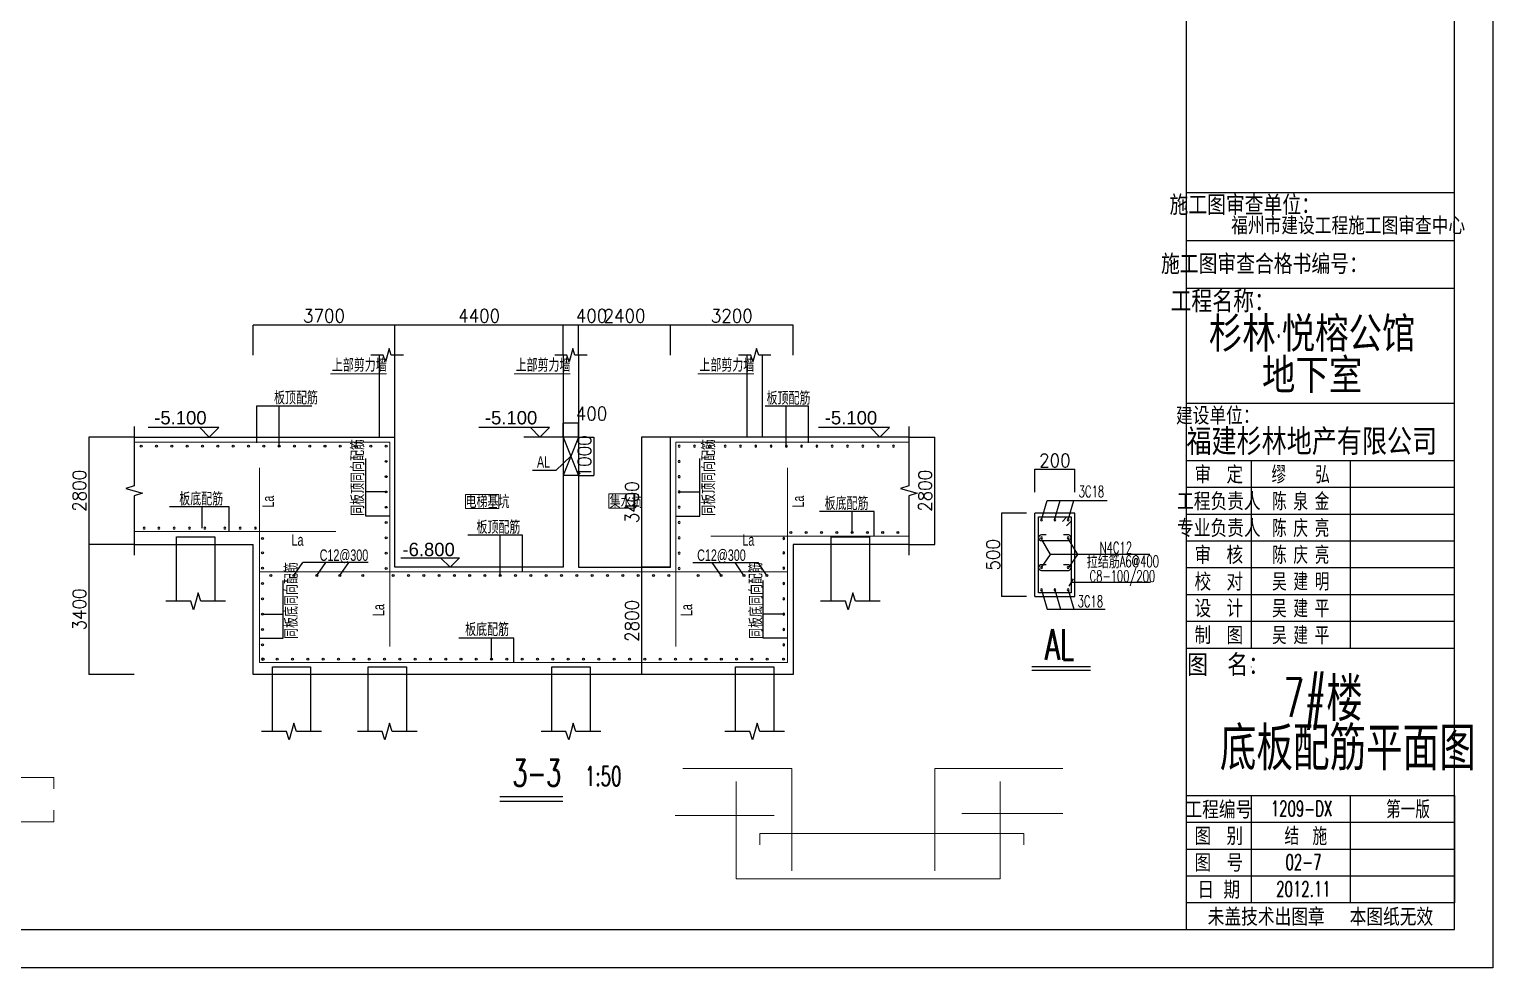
# Model space of a CAD drawing. Extents: x 628064 to 789462, y -248497 to 145317.
# Drawn here: x 703780 to 742006, y -248497 to -223976 of the extents above; entities that cross this region are included whole.
import ezdxf
from ezdxf.enums import TextEntityAlignment as Align

# ---------------------------------------------------------------- set-up
doc = ezdxf.new("R2010")
doc.units = 0
doc.header["$LTSCALE"] = 100
for name, color, linetype in [('1', 3, 'Continuous'), ('1508', 2, 'Continuous'), ('DIM', 3, 'Continuous'), ('HATCH', 254, 'Continuous'), ('PUB_TITLE', 4, 'Continuous'), ('TEXT', 2, 'Continuous'), ('THIN', 7, 'Continuous'), ('tk', 7, 'Continuous'), ('基础梁', 7, 'Continuous'), ('梁', 4, 'Continuous')]:
    doc.layers.add(name, color=color, linetype=linetype)
doc.layers.add('REIN', color=6, linetype='Continuous', lineweight=18)
doc.styles.add('hztxt2', font='hztxt2')
doc.styles.get("Standard").update_dxf_attribs({"font": 'standard'})
doc.styles.add('tssd_label', font='tssd_label')
doc.styles.add('tssd_rein', font='tssd_rein')
doc.dimstyles.get("Standard").update_dxf_attribs({"dimtxt": 351, "dimasz": 0.18, "dimexe": 0.18, "dimexo": 0.0625, "dimgap": 0.09, "dimtad": 0, "dimtoh": 1, "dimdec": 0, "dimzin": 0, "dimdsep": 46, "dimcen": 0.09, "dimadec": 0, "dimazin": 0, "dimtfac": 1, "dimtdec": 4, "dimtofl": 0, "dimtmove": 0, "dimatfit": 3, "dimfxl": 250, "dimtolj": 1, "dimtzin": 0, "dimarcsym": 0})

# ---------------------------------------------------------------- blocks, each defined once
blk = doc.blocks.new('2012122016320528')
at = {"layer": 'HATCH'}
h = blk.add_hatch(dxfattribs=at)
h.set_pattern_fill('ANSI31', color=256, scale=100, style=0)
h.set_pattern_definition([])
h.paths.add_polyline_path([(280.0000000001746, 1708.362348608207), (1279.999940642738, 1708.362348608207), (1279.999940642738, 1907.37915284797), (280.0000000001164, 1907.379152848087)], flags=0)
h = blk.add_hatch(dxfattribs=at)
h.set_pattern_fill('ANSI31', color=256, scale=100, style=0)
h.set_pattern_definition([])
h.paths.add_polyline_path([(280.0000000001164, 1708.362348608207), (280.0000000001164, 220), (649.9999703213688, 220), (719.9999703212524, 440.00000000008), (839.9999703213106, 2.91038e-11), (909.9999703213107, 220), (1279.999940642679, 220), (1279.999940642738, 1708.362348608207)], flags=0)
at = {"layer": '1508', "color": 7}
for p, q in [((280.0000000001164, 1907.379152848094), (280.0000000001164, 219.9999999999927)), ((1279.999940642738, 1907.379152847978), (280.0000000001164, 1907.379152848094)), ((1279.999940642679, 220), (1279.999940642738, 1907.379152847978))]:
    blk.add_line(p, q, dxfattribs=at)
blk.add_lwpolyline([(0, 220), (649.9999703213107, 220), (719.9999703213107, 440), (839.9999703213106, 0), (909.9999703213107, 220), (1559.999940642679, 220)], dxfattribs=at)
blk = doc.blocks.new('*D732')
at = {"layer": 'DIM', "color": 0, "linetype": 'ByBlock', "lineweight": -2}
for p, q in [((718129.3040958563, -234634.9016865774), (718530.3165119838, -234634.9016865774)), ((718530.1365119837, -234634.9016865774), (718530.1365119837, -235634.9016865774)), ((718129.3040958563, -235634.9016865774), (718530.3165119838, -235634.9016865774))]:
    blk.add_line(p, q, dxfattribs=at)
for points in [[(718530.1365119837, -234634.9016865774), (718530.1664844791, -234635.0816865774), (718530.1065394883, -234635.0816865774)], [(718530.1365119837, -235634.9016865774), (718530.1065394883, -235634.7216865774), (718530.1664844791, -235634.7216865774)]]:
    blk.add_solid(points, dxfattribs=at)
at = {"layer": 'DIM', "color": 0, "linetype": 'Continuous', "lineweight": -2, "insert": (718280.1365119837, -235134.9016865773), "char_height": 351, "width": 807.299999999999, "attachment_point": 5, "rotation": 90}
blk.add_mtext('1000', dxfattribs=at)
blk = doc.blocks.new('*D407')
at = {"layer": 'DIM', "color": 0, "linetype": 'ByBlock', "lineweight": -2}
for p, q in [((717729.2415958564, -234634.8391865774), (717729.2415958564, -234267.9731211609)), ((718129.2415958563, -234268.1531211609), (717729.2415958564, -234268.1531211609)), ((718129.2415958563, -234634.8391865774), (718129.2415958563, -234267.9731211609))]:
    blk.add_line(p, q, dxfattribs=at)
for points in [[(717729.2415958564, -234268.1531211609), (717729.4215958564, -234268.1231486655), (717729.4215958564, -234268.1830936563)], [(718129.2415958563, -234268.1531211609), (718129.0615958562, -234268.1830936563), (718129.0615958562, -234268.1231486655)]]:
    blk.add_solid(points, dxfattribs=at)
at = {"layer": 'DIM', "color": 0, "linetype": 'Continuous', "lineweight": -2, "insert": (718466.6815958562, -234018.1531211609), "char_height": 351, "width": 674.6999999999998, "attachment_point": 5}
blk.add_mtext('400', dxfattribs=at)
blk = doc.blocks.new('*D77')
at = {"layer": '梁', "color": 0, "linetype": 'ByBlock', "lineweight": -2}
for p, q in [((730043.2124131585, -236067.0612881795), (730043.2124131585, -235466.9437881795)), ((730043.2124131585, -235467.1237881795), (731093.21373995, -235467.1237881795)), ((731093.21373995, -236067.0639417701), (731093.21373995, -235466.9437881795))]:
    blk.add_line(p, q, dxfattribs=at)
for points in [[(730043.2124131585, -235467.1237881795), (730043.3924131586, -235467.0938156841), (730043.3924131586, -235467.1537606749)], [(731093.21373995, -235467.1237881795), (731093.0337399499, -235467.1537606749), (731093.0337399499, -235467.0938156841)]]:
    blk.add_solid(points, dxfattribs=at)
at = {"layer": '梁', "color": 0, "linetype": 'Continuous', "lineweight": -2, "insert": (730568.2130765544, -235242.1237881795), "char_height": 351, "width": 663.0000000000007, "attachment_point": 5}
blk.add_mtext('200', dxfattribs=at)
blk = doc.blocks.new('*D190')
at = {"layer": '梁', "color": 0, "linetype": 'ByBlock', "lineweight": -2}
for p, q in [((729830.7020317008, -236617.3812828071), (729178.9996086243, -236617.3812828071)), ((729179.1796086243, -238799.0227570149), (729179.1796086243, -236617.3812828071)), ((729830.6993781076, -238799.0227570149), (729178.9996086243, -238799.0227570149))]:
    blk.add_line(p, q, dxfattribs=at)
for points in [[(729179.1796086243, -236617.3812828071), (729179.2095811197, -236617.5612828071), (729179.1496361289, -236617.5612828071)], [(729179.1796086243, -238799.0227570149), (729179.1496361289, -238798.8427570149), (729179.2095811197, -238798.8427570149)]]:
    blk.add_solid(points, dxfattribs=at)
at = {"layer": '梁', "color": 0, "linetype": 'Continuous', "lineweight": -2, "insert": (728954.1796086242, -237708.2020199109), "char_height": 351, "width": 663.0000000000007, "attachment_point": 5, "rotation": 90}
blk.add_mtext('500', dxfattribs=at)
blk = doc.blocks.new('*D628')
at = {"layer": 'DIM', "color": 0, "linetype": 'ByBlock', "lineweight": -2}
for p, q in [((720529.2415958563, -232493.0791976053), (720529.2415958563, -231711.5239918288)), ((723729.2415958563, -231711.7039918288), (720529.2415958563, -231711.7039918288)), ((723729.2415958563, -232493.0791976053), (723729.2415958563, -231711.5239918288))]:
    blk.add_line(p, q, dxfattribs=at)
for points in [[(720529.2415958563, -231711.7039918288), (720529.4215958563, -231711.6740193334), (720529.4215958563, -231711.7339643242)], [(723729.2415958563, -231711.7039918288), (723729.0615958562, -231711.7339643242), (723729.0615958562, -231711.6740193334)]]:
    blk.add_solid(points, dxfattribs=at)
at = {"layer": 'DIM', "color": 0, "linetype": 'Continuous', "lineweight": -2, "insert": (722129.2415958561, -231461.7039918288), "char_height": 351, "width": 912.5999999999997, "attachment_point": 5}
blk.add_mtext('3200', dxfattribs=at)
blk = doc.blocks.new('*D301')
at = {"layer": 'DIM', "color": 0, "linetype": 'ByBlock', "lineweight": -2}
for p, q in [((718129.2415958563, -232493.0791976053), (718129.2415958563, -231711.5239918288)), ((720529.2415958563, -231711.7039918288), (718129.2415958563, -231711.7039918288)), ((720529.2415958563, -232493.0791976053), (720529.2415958563, -231711.5239918288))]:
    blk.add_line(p, q, dxfattribs=at)
for points in [[(718129.2415958563, -231711.7039918288), (718129.4215958563, -231711.6740193334), (718129.4215958563, -231711.7339643242)], [(720529.2415958563, -231711.7039918288), (720529.0615958562, -231711.7339643242), (720529.0615958562, -231711.6740193334)]]:
    blk.add_solid(points, dxfattribs=at)
at = {"layer": 'DIM', "color": 0, "linetype": 'Continuous', "lineweight": -2, "insert": (719329.2415958563, -231461.7039918288), "char_height": 351, "width": 918.4499999999996, "attachment_point": 5}
blk.add_mtext('2400', dxfattribs=at)
blk = doc.blocks.new('*D726')
at = {"layer": 'DIM', "color": 0, "linetype": 'ByBlock', "lineweight": -2}
for p, q in [((717729.2415958563, -232493.0791976053), (717729.2415958563, -231711.5239918288)), ((718129.2415958563, -231711.7039918288), (717729.2415958563, -231711.7039918288)), ((718129.2415958563, -232493.0791976053), (718129.2415958563, -231711.5239918288))]:
    blk.add_line(p, q, dxfattribs=at)
for points in [[(717729.2415958563, -231711.7039918288), (717729.4215958563, -231711.6740193334), (717729.4215958563, -231711.7339643242)], [(718129.2415958563, -231711.7039918288), (718129.0615958562, -231711.7339643242), (718129.0615958562, -231711.6740193334)]]:
    blk.add_solid(points, dxfattribs=at)
at = {"layer": 'DIM', "color": 0, "linetype": 'Continuous', "lineweight": -2, "insert": (718466.6815958561, -231461.7039918288), "char_height": 351, "width": 674.6999999999998, "attachment_point": 5}
blk.add_mtext('400', dxfattribs=at)
blk = doc.blocks.new('*D399')
at = {"layer": 'DIM', "color": 0, "linetype": 'ByBlock', "lineweight": -2}
for p, q in [((713329.2415958563, -232493.0791976053), (713329.2415958563, -231711.5239918288)), ((717729.2415958563, -231711.7039918288), (713329.2415958563, -231711.7039918288)), ((717729.2415958563, -232493.0791976053), (717729.2415958563, -231711.5239918288))]:
    blk.add_line(p, q, dxfattribs=at)
for points in [[(713329.2415958563, -231711.7039918288), (713329.4215958563, -231711.6740193334), (713329.4215958563, -231711.7339643242)], [(717729.2415958563, -231711.7039918288), (717729.0615958562, -231711.7339643242), (717729.0615958562, -231711.6740193334)]]:
    blk.add_solid(points, dxfattribs=at)
at = {"layer": 'DIM', "color": 0, "linetype": 'Continuous', "lineweight": -2, "insert": (715529.2415958561, -231461.7039918288), "char_height": 351, "width": 930.1499999999987, "attachment_point": 5}
blk.add_mtext('4400', dxfattribs=at)
blk = doc.blocks.new('*D46')
at = {"layer": 'DIM', "color": 0, "linetype": 'ByBlock', "lineweight": -2}
for p, q in [((709629.3561632755, -232493.0791976053), (709629.3561632755, -231711.5239918288)), ((713329.2415958563, -231711.7039918288), (709629.3561632755, -231711.7039918288)), ((713329.2415958563, -232493.0791976053), (713329.2415958563, -231711.5239918288))]:
    blk.add_line(p, q, dxfattribs=at)
for points in [[(709629.3561632755, -231711.7039918288), (709629.5361632756, -231711.6740193334), (709629.5361632756, -231711.7339643242)], [(713329.2415958563, -231711.7039918288), (713329.0615958562, -231711.7339643242), (713329.0615958562, -231711.6740193334)]]:
    blk.add_solid(points, dxfattribs=at)
at = {"layer": 'DIM', "color": 0, "linetype": 'Continuous', "lineweight": -2, "insert": (711479.298879566, -231461.7039918288), "char_height": 351, "width": 912.5999999999997, "attachment_point": 5}
blk.add_mtext('3700', dxfattribs=at)
blk = doc.blocks.new('*D478')
at = {"layer": 'DIM', "color": 0, "linetype": 'ByBlock', "lineweight": -2}
for p, q in [((726754.6232439749, -234634.9016865774), (727429.0906147885, -234634.9016865774)), ((727428.9106147884, -234634.9016865774), (727428.9106147884, -237434.9016865774)), ((726754.6232439749, -237434.9016865774), (727429.0906147885, -237434.9016865774))]:
    blk.add_line(p, q, dxfattribs=at)
for points in [[(727428.9106147884, -234634.9016865774), (727428.9405872838, -234635.0816865774), (727428.880642293, -234635.0816865774)], [(727428.9106147884, -237434.9016865774), (727428.880642293, -237434.7216865774), (727428.9405872838, -237434.7216865774)]]:
    blk.add_solid(points, dxfattribs=at)
at = {"layer": 'DIM', "color": 0, "linetype": 'Continuous', "lineweight": -2, "insert": (727178.9106147885, -236034.9016865773), "char_height": 351, "width": 912.5999999999997, "attachment_point": 5, "rotation": 90}
blk.add_mtext('2800', dxfattribs=at)
blk = doc.blocks.new('*D142')
at = {"layer": 'DIM', "color": 0, "linetype": 'ByBlock', "lineweight": -2}
for p, q in [((720529.1790958563, -234634.9016865774), (719773.5822254713, -234634.9016865774)), ((719773.7622254713, -234634.9016865774), (719773.7622254713, -238034.9016865774)), ((720529.1790958563, -238034.9016865774), (719773.5822254713, -238034.9016865774))]:
    blk.add_line(p, q, dxfattribs=at)
for points in [[(719773.7622254713, -234634.9016865774), (719773.7921979667, -234635.0816865774), (719773.7322529759, -234635.0816865774)], [(719773.7622254713, -238034.9016865774), (719773.7322529759, -238034.7216865774), (719773.7921979667, -238034.7216865774)]]:
    blk.add_solid(points, dxfattribs=at)
at = {"layer": 'DIM', "color": 0, "linetype": 'Continuous', "lineweight": -2, "insert": (719523.7622254713, -236334.9016865773), "char_height": 351, "width": 918.4499999999996, "attachment_point": 5, "rotation": 90}
blk.add_mtext('3400', dxfattribs=at)
blk = doc.blocks.new('*D569')
at = {"layer": 'DIM', "color": 0, "linetype": 'ByBlock', "lineweight": -2}
for p, q in [((720529.1790958563, -238034.9016865774), (719773.5822254713, -238034.9016865774)), ((719773.7622254713, -238034.9016865774), (719773.7622254713, -240834.9016865774)), ((720529.1790958563, -240834.9016865774), (719773.5822254713, -240834.9016865774))]:
    blk.add_line(p, q, dxfattribs=at)
for points in [[(719773.7622254713, -238034.9016865774), (719773.7921979667, -238035.0816865774), (719773.7322529759, -238035.0816865774)], [(719773.7622254713, -240834.9016865774), (719773.7322529759, -240834.7216865774), (719773.7921979667, -240834.7216865774)]]:
    blk.add_solid(points, dxfattribs=at)
at = {"layer": 'DIM', "color": 0, "linetype": 'Continuous', "lineweight": -2, "insert": (719523.7622254713, -239434.9016865773), "char_height": 351, "width": 912.5999999999997, "attachment_point": 5, "rotation": 90}
blk.add_mtext('2800', dxfattribs=at)
blk = doc.blocks.new('*D220')
at = {"layer": 'DIM', "color": 0, "linetype": 'ByBlock', "lineweight": -2}
for p, q in [((706520.150052592, -234634.9016865774), (705339.0202684249, -234634.9016865774)), ((705339.2002684249, -234634.9016865774), (705339.2002684249, -237434.9016865774)), ((706520.150052592, -237434.9016865774), (705339.0202684249, -237434.9016865774))]:
    blk.add_line(p, q, dxfattribs=at)
for points in [[(705339.2002684249, -234634.9016865774), (705339.2302409203, -234635.0816865774), (705339.1702959295, -234635.0816865774)], [(705339.2002684249, -237434.9016865774), (705339.1702959295, -237434.7216865774), (705339.2302409203, -237434.7216865774)]]:
    blk.add_solid(points, dxfattribs=at)
at = {"layer": 'DIM', "color": 0, "linetype": 'Continuous', "lineweight": -2, "insert": (705089.200268425, -236034.9016865773), "char_height": 351, "width": 912.5999999999997, "attachment_point": 5, "rotation": 90}
blk.add_mtext('2800', dxfattribs=at)
blk = doc.blocks.new('*D649')
at = {"layer": 'DIM', "color": 0, "linetype": 'ByBlock', "lineweight": -2}
for p, q in [((706520.150052592, -237434.9016865774), (705339.0202684249, -237434.9016865774)), ((705339.2002684249, -237434.9016865774), (705339.2002684249, -240834.9016865774)), ((706520.150052592, -240834.9016865774), (705339.0202684249, -240834.9016865774))]:
    blk.add_line(p, q, dxfattribs=at)
for points in [[(705339.2002684249, -237434.9016865774), (705339.2302409203, -237435.0816865774), (705339.1702959295, -237435.0816865774)], [(705339.2002684249, -240834.9016865774), (705339.1702959295, -240834.7216865774), (705339.2302409203, -240834.7216865774)]]:
    blk.add_solid(points, dxfattribs=at)
at = {"layer": 'DIM', "color": 0, "linetype": 'Continuous', "lineweight": -2, "insert": (705089.200268425, -239134.9016865773), "char_height": 351, "width": 918.4499999999996, "attachment_point": 5, "rotation": 90}
blk.add_mtext('3400', dxfattribs=at)

msp = doc.modelspace()

# ---------------------------------------------------------------- linework, layer by layer
msp.add_line((717720.7410444305, -244150.4309088906), (716070.864594174, -244150.430908891))
msp.add_lwpolyline([(717720.7410444305, -244030.4309088905), (716070.864594174, -244030.4309088905)])
at = {"layer": '1'}
for points in [[(706729.0567243493, -234866.4508613648, -0.9999999999999999), (706679.0567243493, -234866.4508613648, -0.9999999999999999)], [(707129.0567243495, -234866.4508613648, -0.9999999999999999), (707079.0567243495, -234866.4508613648, -0.9999999999999999)], [(707529.0567243495, -234866.4508613648, -0.9999999999999999), (707479.0567243495, -234866.4508613648, -0.9999999999999999)], [(707929.0567243494, -234866.4508613648, -0.9999999999999999), (707879.0567243494, -234866.4508613648, -0.9999999999999999)], [(708329.0567243494, -234866.4508613648, -0.9999999999999999), (708279.0567243494, -234866.4508613648, -0.9999999999999999)], [(708729.0567243494, -234866.4508613648, -0.9999999999999999), (708679.0567243494, -234866.4508613648, -0.9999999999999999)], [(709129.0567243494, -234866.4508613648, -0.9999999999999999), (709079.0567243494, -234866.4508613648, -0.9999999999999999)], [(709529.0567243494, -234866.4508613648, -0.9999999999999999), (709479.0567243494, -234866.4508613648, -0.9999999999999999)], [(709929.0567243494, -234866.4508613648, -0.9999999999999999), (709879.0567243494, -234866.4508613648, -0.9999999999999999)], [(710329.0567243494, -234866.4508613648, -0.9999999999999999), (710279.0567243494, -234866.4508613648, -0.9999999999999999)], [(710729.0567243495, -234866.4508613648, -0.9999999999999999), (710679.0567243495, -234866.4508613648, -0.9999999999999999)], [(711129.0567243495, -234866.4508613648, -0.9999999999999999), (711079.0567243495, -234866.4508613648, -0.9999999999999999)], [(711529.0567243495, -234866.4508613648, -0.9999999999999999), (711479.0567243495, -234866.4508613648, -0.9999999999999999)], [(711929.0567243495, -234866.4508613648, -0.9999999999999999), (711879.0567243493, -234866.4508613648, -0.9999999999999999)], [(712329.0567243493, -234866.4508613648, -0.9999999999999999), (712279.0567243495, -234866.4508613648, -0.9999999999999999)], [(712729.0567243495, -234866.4508613648, -0.9999999999999999), (712679.0567243493, -234866.4508613648, -0.9999999999999999)], [(713129.0567243493, -234866.4508613648, -0.9999999999999999), (713079.0567243493, -234866.4508613648, -0.9999999999999999)], [(720729.4264673633, -234866.4508613648, 0.9999999999999999), (720779.4264673633, -234866.4508613648, 0.9999999999999999)], [(721129.4264673633, -234866.4508613648, 0.9999999999999999), (721179.4264673633, -234866.4508613648, 0.9999999999999999)], [(721529.4264673633, -234866.4508613648, 0.9999999999999999), (721579.4264673633, -234866.4508613648, 0.9999999999999999)], [(721929.4264673633, -234866.4508613648, 0.9999999999999999), (721979.4264673633, -234866.4508613648, 0.9999999999999999)], [(722329.4264673633, -234866.4508613648, 0.9999999999999999), (722379.4264673633, -234866.4508613648, 0.9999999999999999)], [(722729.4264673633, -234866.4508613648, 0.9999999999999999), (722779.4264673633, -234866.4508613648, 0.9999999999999999)], [(723129.4264673633, -234866.4508613648, 0.9999999999999999), (723179.4264673633, -234866.4508613648, 0.9999999999999999)], [(723529.4264673633, -234866.4508613648, 0.9999999999999999), (723579.4264673633, -234866.4508613648, 0.9999999999999999)], [(723929.4264673633, -234866.4508613648, 0.9999999999999999), (723979.4264673633, -234866.4508613648, 0.9999999999999999)], [(724329.4264673633, -234866.4508613648, 0.9999999999999999), (724379.4264673633, -234866.4508613648, 0.9999999999999999)], [(724729.4264673633, -234866.4508613648, 0.9999999999999999), (724779.4264673633, -234866.4508613648, 0.9999999999999999)], [(725129.4264673633, -234866.4508613648, 0.9999999999999999), (725179.4264673633, -234866.4508613648, 0.9999999999999999)], [(725529.4264673633, -234866.4508613648, 0.9999999999999999), (725579.4264673633, -234866.4508613648, 0.9999999999999999)], [(725929.4264673633, -234866.4508613648, 0.9999999999999999), (725979.4264673633, -234866.4508613648, 0.9999999999999999)], [(726329.4264673633, -234866.4508613648, 0.9999999999999999), (726379.4264673633, -234866.4508613648, 0.9999999999999999)], [(713129.0567243493, -235266.4508613648, -0.9999999999999999), (713079.0567243493, -235266.4508613648, -0.9999999999999999)], [(720729.4264673633, -235266.4508613648, 0.9999999999999999), (720779.4264673633, -235266.4508613648, 0.9999999999999999)], [(713129.0567243493, -235666.4508613648, -0.9999999999999999), (713079.0567243493, -235666.4508613648, -0.9999999999999999)], [(720729.4264673633, -235666.4508613648, 0.9999999999999999), (720779.4264673633, -235666.4508613648, 0.9999999999999999)], [(713129.0567243493, -236066.4508613648, -0.9999999999999999), (713079.0567243493, -236066.4508613648, -0.9999999999999999)], [(720729.4264673633, -236066.4508613648, 0.9999999999999999), (720779.4264673633, -236066.4508613648, 0.9999999999999999)], [(713129.0567243493, -236466.4508613648, -0.9999999999999999), (713079.0567243493, -236466.4508613648, -0.9999999999999999)], [(720729.4264673633, -236466.4508613648, 0.9999999999999999), (720779.4264673633, -236466.4508613648, 0.9999999999999999)], [(706783.2904076475, -236983.0029608824, 0.9999999999999999), (706783.2904076475, -237033.0029608824, 0.9999999999999999)], [(707163.4658324114, -236983.0029608824, 0.9999999999999999), (707163.4658324114, -237033.0029608824, 0.9999999999999999)], [(707563.4658324114, -236983.0029608824, 0.9999999999999999), (707563.4658324114, -237033.0029608824, 0.9999999999999999)], [(707963.4658324114, -236983.0029608824, 0.9999999999999999), (707963.4658324114, -237033.0029608824, 0.9999999999999999)], [(708363.4658324115, -236983.0029608824, 0.9999999999999999), (708363.4658324115, -237033.0029608824, 0.9999999999999999)], [(708885.3326185322, -236983.0029608824, 0.9999999999999999), (708885.3326185322, -237033.0029608824, 0.9999999999999999)], [(709285.3326185324, -236983.0029608824, 0.9999999999999999), (709285.3326185324, -237033.0029608824, 0.9999999999999999)], [(709685.3326185322, -236983.0029608824, 0.9999999999999999), (709685.3326185322, -237033.0029608824, 0.9999999999999999)], [(713129.0567243493, -236866.4508613648, -0.9999999999999999), (713079.0567243493, -236866.4508613648, -0.9999999999999999)], [(720729.4264673633, -236866.4508613648, 0.9999999999999999), (720779.4264673633, -236866.4508613648, 0.9999999999999999)], [(709898.2312428448, -237284.0212111079, -0.9999999999999999), (709848.2312428448, -237284.0212111079, -0.9999999999999999)], [(713129.0567243493, -237266.4508613648, -0.9999999999999999), (713079.0567243493, -237266.4508613648, -0.9999999999999999)], [(720729.4264673633, -237266.4508613648, 0.9999999999999999), (720779.4264673633, -237266.4508613648, 0.9999999999999999)], [(723460.3665162869, -237284.0212111079, 0.9999999999999999), (723510.3665162871, -237284.0212111079, 0.9999999999999999)], [(723670.8216460987, -237102.1057631011, -0.9999999999999999), (723670.8216460987, -237152.1057631011, -0.9999999999999999)], [(724070.8216460987, -237102.1057631011, -0.9999999999999999), (724070.8216460987, -237152.1057631011, -0.9999999999999999)], [(724470.8216460987, -237102.1057631011, -0.9999999999999999), (724470.8216460987, -237152.1057631011, -0.9999999999999999)], [(724870.8216460987, -237102.1057631011, -0.9999999999999999), (724870.8216460987, -237152.1057631011, -0.9999999999999999)], [(725270.8216460987, -237102.1057631011, -0.9999999999999999), (725270.8216460987, -237152.1057631011, -0.9999999999999999)], [(725670.8216460987, -237102.1057631011, -0.9999999999999999), (725670.8216460987, -237152.1057631011, -0.9999999999999999)], [(726070.8216460987, -237102.1057631011, -0.9999999999999999), (726070.8216460987, -237152.1057631011, -0.9999999999999999)], [(726470.8216460987, -237102.1057631011, -0.9999999999999999), (726470.8216460987, -237152.1057631011, -0.9999999999999999)], [(709898.2312428448, -237659.5182473035, -0.9999999999999999), (709848.2312428448, -237659.5182473035, -0.9999999999999999)], [(713129.0567243493, -237666.4508613648, -0.9999999999999999), (713079.0567243493, -237666.4508613648, -0.9999999999999999)], [(720729.4264673633, -237666.4508613648, 0.9999999999999999), (720779.4264673633, -237666.4508613648, 0.9999999999999999)], [(723460.3665162869, -237659.5182473035, 0.9999999999999999), (723510.3665162871, -237659.5182473035, 0.9999999999999999)], [(709898.2312428448, -238059.5182473035, -0.9999999999999999), (709848.2312428448, -238059.5182473035, -0.9999999999999999)], [(713129.0567243493, -238066.4508613648, -0.9999999999999999), (713079.0567243493, -238066.4508613648, -0.9999999999999999)], [(720729.4264673633, -238066.4508613648, 0.9999999999999999), (720779.4264673633, -238066.4508613648, 0.9999999999999999)], [(723460.3665162869, -238059.5182473035, 0.9999999999999999), (723510.3665162871, -238059.5182473035, 0.9999999999999999)], [(709898.2312428448, -238459.5182473035, -0.9999999999999999), (709848.2312428448, -238459.5182473035, -0.9999999999999999)], [(710088.9544815224, -238221.2957155847, -0.9999999999999999), (710088.9544815224, -238271.2957155847, -0.9999999999999999)], [(710688.9544815224, -238221.2957155847, -0.9999999999999999), (710688.9544815224, -238271.2957155847, -0.9999999999999999)], [(711288.9544815224, -238221.2957155847, -0.9999999999999999), (711288.9544815224, -238271.2957155847, -0.9999999999999999)], [(711888.9544815226, -238221.2957155847, -0.9999999999999999), (711888.9544815226, -238271.2957155847, -0.9999999999999999)], [(712488.9544815226, -238221.2957155847, -0.9999999999999999), (712488.9544815226, -238271.2957155847, -0.9999999999999999)], [(713283.0098691158, -238221.2957155847, -0.9999999999999999), (713283.0098691158, -238271.2957155847, -0.9999999999999999)], [(713683.0098691158, -238221.2957155847, -0.9999999999999999), (713683.0098691158, -238271.2957155847, -0.9999999999999999)], [(714083.0098691158, -238221.2957155847, -0.9999999999999999), (714083.0098691158, -238271.2957155847, -0.9999999999999999)], [(714483.0098691158, -238221.2957155847, -0.9999999999999999), (714483.0098691158, -238271.2957155847, -0.9999999999999999)], [(714883.0098691158, -238221.2957155847, -0.9999999999999999), (714883.0098691158, -238271.2957155847, -0.9999999999999999)], [(715283.0098691158, -238221.2957155847, -0.9999999999999999), (715283.0098691158, -238271.2957155847, -0.9999999999999999)], [(715683.0098691158, -238221.2957155847, -0.9999999999999999), (715683.0098691158, -238271.2957155847, -0.9999999999999999)], [(716083.0098691159, -238221.2957155847, -0.9999999999999999), (716083.0098691159, -238271.2957155847, -0.9999999999999999)], [(716483.0098691158, -238221.2957155847, -0.9999999999999999), (716483.0098691158, -238271.2957155847, -0.9999999999999999)], [(716883.0098691159, -238221.2957155847, -0.9999999999999999), (716883.0098691159, -238271.2957155847, -0.9999999999999999)], [(717283.0098691157, -238221.2957155847, -0.9999999999999999), (717283.0098691157, -238271.2957155847, -0.9999999999999999)], [(717683.0098691159, -238221.2957155847, -0.9999999999999999), (717683.0098691159, -238271.2957155847, -0.9999999999999999)], [(718083.0098691157, -238221.2957155847, -0.9999999999999999), (718083.0098691157, -238271.2957155847, -0.9999999999999999)], [(718483.0098691158, -238221.2957155847, -0.9999999999999999), (718483.0098691158, -238271.2957155847, -0.9999999999999999)], [(718883.0098691159, -238221.2957155847, -0.9999999999999999), (718883.0098691159, -238271.2957155847, -0.9999999999999999)], [(719283.0098691158, -238221.2957155847, -0.9999999999999999), (719283.0098691158, -238271.2957155847, -0.9999999999999999)], [(719683.0098691158, -238221.2957155847, -0.9999999999999999), (719683.0098691158, -238271.2957155847, -0.9999999999999999)], [(720083.0098691158, -238221.2957155847, -0.9999999999999999), (720083.0098691158, -238271.2957155847, -0.9999999999999999)], [(720483.0098691158, -238221.2957155847, -0.9999999999999999), (720483.0098691158, -238271.2957155847, -0.9999999999999999)], [(721248.5493252533, -238221.2957155847, -0.9999999999999999), (721248.5493252533, -238271.2957155847, -0.9999999999999999)], [(721848.5493252533, -238221.2957155847, -0.9999999999999999), (721848.5493252533, -238271.2957155847, -0.9999999999999999)], [(722448.5493252533, -238221.2957155847, -0.9999999999999999), (722448.5493252533, -238271.2957155847, -0.9999999999999999)], [(723048.5493252533, -238221.2957155847, -0.9999999999999999), (723048.5493252533, -238271.2957155847, -0.9999999999999999)], [(723460.3665162869, -238459.5182473035, 0.9999999999999999), (723510.3665162871, -238459.5182473035, 0.9999999999999999)], [(709898.2312428448, -238859.5182473035, -0.9999999999999999), (709848.2312428448, -238859.5182473035, -0.9999999999999999)], [(723460.3665162869, -238859.5182473035, 0.9999999999999999), (723510.3665162871, -238859.5182473035, 0.9999999999999999)], [(709898.2312428448, -239259.5182473035, -0.9999999999999999), (709848.2312428448, -239259.5182473035, -0.9999999999999999)], [(723460.3665162869, -239259.5182473035, 0.9999999999999999), (723510.3665162871, -239259.5182473035, 0.9999999999999999)], [(709898.2312428448, -239659.5182473035, -0.9999999999999999), (709848.2312428448, -239659.5182473035, -0.9999999999999999)], [(723460.3665162869, -239659.5182473035, 0.9999999999999999), (723510.3665162871, -239659.5182473035, 0.9999999999999999)], [(709898.2312428448, -240059.5182473035, -0.9999999999999999), (709848.2312428448, -240059.5182473035, -0.9999999999999999)], [(723460.3665162869, -240059.5182473035, 0.9999999999999999), (723510.3665162871, -240059.5182473035, 0.9999999999999999)], [(709874.776500647, -240409.0869750516, 0.9999999999999999), (709874.776500647, -240459.0869750516, 0.9999999999999999)], [(709888.1597610199, -240409.0869750516, -0.9999999999999999), (709888.1597610199, -240459.0869750516, -0.9999999999999999)], [(710256.4011191365, -240409.0869750516, -0.9999999999999999), (710256.4011191365, -240459.0869750516, -0.9999999999999999)], [(710656.4011191365, -240409.0869750516, -0.9999999999999999), (710656.4011191365, -240459.0869750516, -0.9999999999999999)], [(711056.4011191366, -240409.0869750516, -0.9999999999999999), (711056.4011191366, -240459.0869750516, -0.9999999999999999)], [(711456.4011191365, -240409.0869750516, -0.9999999999999999), (711456.4011191365, -240459.0869750516, -0.9999999999999999)], [(711856.4011191366, -240409.0869750516, -0.9999999999999999), (711856.4011191366, -240459.0869750516, -0.9999999999999999)], [(712256.4011191364, -240409.0869750516, -0.9999999999999999), (712256.4011191364, -240459.0869750516, -0.9999999999999999)], [(712656.4011191366, -240409.0869750516, -0.9999999999999999), (712656.4011191366, -240459.0869750516, -0.9999999999999999)], [(713056.4011191364, -240409.0869750516, -0.9999999999999999), (713056.4011191364, -240459.0869750516, -0.9999999999999999)], [(713456.4011191365, -240409.0869750516, -0.9999999999999999), (713456.4011191365, -240459.0869750516, -0.9999999999999999)], [(713856.4011191364, -240409.0869750516, -0.9999999999999999), (713856.4011191364, -240459.0869750516, -0.9999999999999999)], [(714256.4011191365, -240409.0869750516, -0.9999999999999999), (714256.4011191365, -240459.0869750516, -0.9999999999999999)], [(714656.4011191365, -240409.0869750516, -0.9999999999999999), (714656.4011191365, -240459.0869750516, -0.9999999999999999)], [(715056.4011191365, -240409.0869750516, -0.9999999999999999), (715056.4011191365, -240459.0869750516, -0.9999999999999999)], [(715456.4011191365, -240409.0869750516, -0.9999999999999999), (715456.4011191365, -240459.0869750516, -0.9999999999999999)], [(715856.4011191365, -240409.0869750516, -0.9999999999999999), (715856.4011191365, -240459.0869750516, -0.9999999999999999)], [(716256.4011191365, -240409.0869750516, -0.9999999999999999), (716256.4011191365, -240459.0869750516, -0.9999999999999999)], [(716656.4011191365, -240409.0869750516, -0.9999999999999999), (716656.4011191365, -240459.0869750516, -0.9999999999999999)], [(717056.4011191365, -240409.0869750516, -0.9999999999999999), (717056.4011191365, -240459.0869750516, -0.9999999999999999)], [(717456.4011191366, -240409.0869750516, -0.9999999999999999), (717456.4011191366, -240459.0869750516, -0.9999999999999999)], [(717856.4011191365, -240409.0869750516, -0.9999999999999999), (717856.4011191365, -240459.0869750516, -0.9999999999999999)], [(718256.4011191366, -240409.0869750516, -0.9999999999999999), (718256.4011191366, -240459.0869750516, -0.9999999999999999)], [(718656.4011191364, -240409.0869750516, -0.9999999999999999), (718656.4011191364, -240459.0869750516, -0.9999999999999999)], [(719056.4011191366, -240409.0869750516, -0.9999999999999999), (719056.4011191366, -240459.0869750516, -0.9999999999999999)], [(719456.4011191364, -240409.0869750516, -0.9999999999999999), (719456.4011191364, -240459.0869750516, -0.9999999999999999)], [(719856.4011191365, -240409.0869750516, -0.9999999999999999), (719856.4011191365, -240459.0869750516, -0.9999999999999999)], [(720256.4011191364, -240409.0869750516, -0.9999999999999999), (720256.4011191364, -240459.0869750516, -0.9999999999999999)], [(720656.4011191365, -240409.0869750516, -0.9999999999999999), (720656.4011191365, -240459.0869750516, -0.9999999999999999)], [(721056.4011191365, -240409.0869750516, -0.9999999999999999), (721056.4011191365, -240459.0869750516, -0.9999999999999999)], [(721456.4011191365, -240409.0869750516, -0.9999999999999999), (721456.4011191365, -240459.0869750516, -0.9999999999999999)], [(721856.4011191365, -240409.0869750516, -0.9999999999999999), (721856.4011191365, -240459.0869750516, -0.9999999999999999)], [(722256.4011191365, -240409.0869750516, -0.9999999999999999), (722256.4011191365, -240459.0869750516, -0.9999999999999999)], [(722656.4011191365, -240409.0869750516, -0.9999999999999999), (722656.4011191365, -240459.0869750516, -0.9999999999999999)], [(723056.4011191365, -240409.0869750516, -0.9999999999999999), (723056.4011191365, -240459.0869750516, -0.9999999999999999)], [(723483.8212584849, -240409.0869750516, -0.9999999999999999), (723483.8212584849, -240459.0869750516, -0.9999999999999999)]]:
    msp.add_lwpolyline(points, format="xyb", close=True, dxfattribs=at)
at = {"layer": '1508', "color": 7}
for p, q in [((712929.2415958563, -234634.9016865774), (712929.2415958563, -232493.1416976053)), ((713329.2415958563, -235022.6724812644), (713329.2415958563, -232493.1416976053)), ((717729.2415958564, -232493.1416976053), (717729.2415958563, -238034.9016865774)), ((718129.2415958563, -232493.1416976053), (718129.2415958563, -238034.9016865774)), ((722529.2415958563, -234634.9016865774), (722529.2415958564, -232493.1416976052)), ((722929.2415958561, -234634.9016865774), (722929.2415958561, -232493.1416976053)), ((706520.212552592, -234634.9016865774), (713329.2415958563, -234634.9016865774)), ((713329.2415958563, -238034.9016865774), (713329.2415958563, -234634.9016865774)), ((718129.2415958563, -234634.9016865774), (717729.2415958563, -234634.9016865774)), ((718129.2415958563, -234634.9016865774), (717729.2415958563, -235634.9016865774)), ((717729.2415958564, -234634.9016865774), (718129.2415958563, -235634.9016865774)), ((720529.2415958563, -238034.9016865774), (720529.2415958563, -234634.9016865774)), ((726754.5607439749, -234634.9016865774), (720529.2415958563, -234634.9016865774)), ((718129.2415958563, -235634.9016865774), (717729.2415958563, -235634.9016865774)), ((706520.212552592, -237434.9016865774), (709629.3561632755, -237434.9016865774)), ((709629.3561632755, -240834.9016865774), (709629.3561632755, -237434.9016865774)), ((726754.5607439749, -237434.9016865774), (723729.2415958563, -237434.9016865774)), ((723729.2415958563, -237434.9016865774), (723729.2415958563, -240834.9016865774)), ((717729.2415958563, -238034.9016865774), (713329.2415958563, -238034.9016865774)), ((718129.2415958563, -238034.9016865774), (720529.2415958563, -238034.9016865774)), ((723729.2415958563, -240834.9016865774), (709629.3561632755, -240834.9016865774))]:
    msp.add_line(p, q, dxfattribs=at)
at = {"layer": 'PUB_TITLE'}
for p, q in [((734005.8456291881, -228243.518673415), (741005.8456291881, -228243.518673415)), ((734005.8456291882, -229493.518673415), (741005.8456291881, -229493.518673415)), ((734005.8456291881, -230743.5186734151), (741005.8456291881, -230743.5186734151)), ((734005.8456291881, -233743.5186734151), (741005.8456291881, -233743.5186734151)), ((734005.8456291881, -235243.5186734151), (741005.8456291881, -235243.5186734151)), ((735696.3807638435, -235243.5186734151), (735696.3807638435, -240143.3807955517)), ((738283.1151415709, -235243.5186734151), (738283.1151415709, -240143.3807955517)), ((734005.8456291881, -235943.5186734151), (741005.8456291881, -235943.5186734151)), ((734005.8456291881, -236643.5186734151), (741005.8456291881, -236643.5186734151)), ((734005.8456291881, -237343.5186734151), (741005.8456291881, -237343.5186734151)), ((734005.8456291881, -238043.3807955517), (741005.8456291881, -238043.3807955517)), ((734005.8456291881, -238743.3807955517), (741005.8456291881, -238743.3807955517)), ((734005.8456291881, -239443.3807955517), (741005.8456291881, -239443.3807955517)), ((734005.8456291881, -240143.3807955517), (741005.8456291881, -240143.3807955517)), ((735696.3807638435, -240638.4577927518), (735696.3807638435, -240643.3807955517)), ((734005.8456291882, -243997.3807955518), (741005.8456291882, -243997.3807955518)), ((735696.3807638435, -243997.3807955518), (735696.3807638435, -246797.3807955518)), ((738283.1151415709, -243997.3807955518), (738283.1151415709, -246797.3807955518)), ((741005.8456291882, -243997.3807955518), (741005.8456291881, -246797.3807955518)), ((734005.8456291881, -244697.3807955517), (741005.8456291881, -244697.3807955517)), ((734005.8456291881, -245397.3807955518), (741005.8456291881, -245397.3807955518)), ((734005.8456291881, -246097.3807955518), (741005.8456291881, -246097.3807955518)), ((741005.8456291881, -246797.3807955518), (734005.8456291881, -246797.3807955518))]:
    msp.add_line(p, q, dxfattribs=at)
at = {"layer": 'REIN'}
for p, q in [((711645.9892691327, -232979.3874603919), (713107.6220878772, -232979.3874603919)), ((716445.9892691328, -232979.3874603916), (717907.6220878774, -232979.3874603916)), ((721245.9892691328, -232979.3874603915), (722707.6220878775, -232979.3874603915))]:
    msp.add_line(p, q, dxfattribs=at)
for points in [[(706520.212552592, -234761.3913109177), (713193.9126140896, -234761.3913109177), (713193.9126140896, -240099.8134054824)], [(726754.5607439749, -234761.3913109177), (720664.5705776232, -234761.3913109177), (720664.5705776232, -240099.8134054824)], [(709791.5445789153, -235434.9016865774), (709791.5445789153, -240523.2470372742), (717900.2111623319, -240523.2470372742)], [(723583.9975206068, -235434.9016865774), (723583.9975206068, -240523.2470372742), (717900.2111623319, -240523.2470372742)], [(711791.5445789153, -237097.9878468296), (706520.212552592, -237097.9878468296)], [(726766.079989294, -237217.0906490483), (721583.9975206068, -237217.0906490483)], [(723583.9975206068, -238149.7922333138), (709791.5445789153, -238149.7922333138)], [(720849.6864074409, -243295.7814476566), (723700.3645881237, -243295.7814476566), (723700.3645881237, -245964.9924949389)], [(730772.5436006393, -243295.7814476566), (727435.6935698905, -243295.7814476566), (727435.6935698905, -245964.9924949389)], [(700606.6733397453, -246209.4154949284), (700606.6733397453, -243526.0799638754), (704420.1392176813, -243526.0799638754), (704420.1392176813, -243826.0799638754)], [(722240.6511166319, -243632.5366354865), (722240.6511166319, -246176.7093108348), (725082.5442957695, -246176.7093108348)], [(729136.8775874777, -243632.5366354865), (729136.8775874777, -246176.7093108348), (725082.5442957695, -246176.7093108348)], [(701692.9846434206, -244683.5133016863), (704420.1392176813, -244683.5133016863), (704420.1392176813, -244383.5133016863)], [(720649.6098822885, -244523.6311167218), (723240.651116632, -244523.6311167218)], [(728136.8775874778, -244464.0797156125), (730772.5436006393, -244464.0797156125)], [(722861.25339237, -245289.9819088546), (722861.25339237, -244989.9819088546), (729757.4798632158, -244989.9819088546), (729757.4798632158, -245289.9819088546)]]:
    msp.add_lwpolyline(points, dxfattribs=at)
for points in [[(716042.9411549094, -236129.6318562268), (715170.4872955146, -236129.6318562268), (715170.4872955146, -236497.2421005433), (716042.9411549094, -236497.2421005433)], [(719593.7561306099, -236115.847754359), (718914.1507086564, -236115.847754359), (718914.1507086564, -236485.288891352), (719593.7561306099, -236485.288891352)]]:
    msp.add_lwpolyline(points, close=True, dxfattribs=at)
at = {"layer": 'THIN'}
for p, q in [((717729.2415958563, -234634.9016865774), (716697.431262243, -234634.9016865774)), ((730043.2097595653, -238799.0227570149), (730043.2124131585, -236617.3812828071)), ((731093.2124131554, -236617.383936397), (730043.2124131585, -236617.3812828071)), ((731093.2097595653, -238799.0227570149), (731093.2124131554, -236617.383936397)), ((713484.3863157633, -237784.9016865774), (715019.5156804279, -237784.9016865774)), ((714519.515680428, -237784.9016865774), (714769.5156804281, -238034.9016865774)), ((714769.5156804281, -238034.9016865774), (715019.5156804279, -237784.9016865774)), ((730043.2097595653, -238799.0227570149), (731093.2097595653, -238799.0227570149))]:
    msp.add_line(p, q, dxfattribs=at)
for points in [[(713553.2415958564, -232493.1416976053), (713233.2415958561, -232493.1416976053), (713177.2415958561, -232317.1416976053), (713081.2415958565, -232669.1416976052), (713025.2415958565, -232493.1416976052), (712705.2415958565, -232493.1416976052)], [(718353.2415958563, -232493.1416976053), (718033.2415958563, -232493.1416976053), (717977.2415958563, -232317.1416976053), (717881.2415958565, -232669.1416976052), (717825.2415958565, -232493.1416976052), (717505.2415958565, -232493.1416976052)], [(723153.2415958563, -232493.1416976053), (722833.2415958563, -232493.1416976053), (722777.2415958563, -232317.1416976053), (722681.2415958564, -232669.1416976052), (722625.2415958564, -232493.1416976052), (722305.2415958566, -232493.1416976052)], [(706520.212552592, -234354.9016865774), (706520.212552592, -235904.9016865774), (706300.212552592, -235974.9016865774), (706740.212552592, -236094.9016865774), (706520.212552592, -236164.9016865774), (706520.212552592, -237714.9016865774)], [(708232.8831553269, -234384.9016865774), (708482.883155327, -234634.9016865774), (708732.883155327, -234384.9016865774), (706882.883155327, -234384.9016865774)], [(716870.0766087899, -234384.9016865774), (717120.0766087899, -234634.9016865774), (717370.0766087899, -234384.9016865774), (715520.0766087899, -234384.9016865774)], [(725748.6793837736, -234384.9016865774), (725998.6793837736, -234634.9016865774), (726248.6793837736, -234384.9016865774), (724398.6793837736, -234384.9016865774)], [(726754.5607439749, -234354.9016865774), (726754.5607439749, -235904.9016865774), (726534.5607439749, -235974.9016865774), (726974.5607439749, -236094.9016865774), (726754.5607439749, -236164.9016865774), (726754.5607439749, -237714.9016865774)]]:
    msp.add_lwpolyline(points, dxfattribs=at)
at = {"layer": 'tk'}
msp.add_line((734005.8456291881, -247497.3807955517), (734005.8456291881, -190097.3807955517), dxfattribs=at)
at = {"layer": 'tk', "color": 5}
msp.add_lwpolyline([(657905.8456291882, -248497.3807955518), (657905.8456291882, -189097.3807955517), (742005.8456291882, -189097.3807955517), (742005.8456291882, -248497.3807955518)], close=True, dxfattribs=at)
at = {"layer": 'tk'}
msp.add_lwpolyline([(660405.8456291882, -247497.3807955517), (741005.8456291881, -247497.3807955517), (741005.8456291881, -190097.3807955517), (660405.8456291882, -190097.3807955517)], close=True, dxfattribs=at)
at = {"layer": '基础梁'}
for p, q in [((709727.6378824713, -233816.4508613647), (711156.0960001111, -233816.4508613648)), ((709727.6378824713, -234783.1211712078), (709727.6378824713, -233816.4508613647)), ((710304.0567243493, -234866.4508613648), (710304.0567243493, -233816.4508613648)), ((722998.8344958872, -233816.4508613648), (724130.8453092414, -233816.4508613647)), ((723554.4264673634, -234866.4508613648), (723554.4264673634, -233816.4508613648)), ((724130.8453092414, -234783.1211712078), (724130.8453092414, -233816.4508613647)), ((712566.7584570894, -236697.0515218381), (712566.7584570894, -235190.4933856588)), ((717929.2415958561, -235134.9016865774), (717536.4604637993, -235503.5444562401)), ((721291.7247346233, -236697.0515218381), (721291.7247346233, -235190.4933856588)), ((717536.4604637993, -235503.5444562401), (716923.7968441241, -235503.5444562401)), ((713104.0567243494, -236066.4508613648), (712566.7584570894, -236066.4508613648)), ((720754.4264673633, -236066.4508613648), (721291.7247346233, -236066.4508613648)), ((708996.8374268735, -236458.1109609642), (707446.512523113, -236458.1109609642)), ((708298.5517988745, -237008.0029608824), (708298.5517988745, -236458.1109609642)), ((708996.8374268735, -237097.9878468296), (708996.8374268735, -236458.1109609642)), ((725847.2404879768, -236577.2137631828), (724418.782370337, -236577.2137631828)), ((725270.8216460987, -237127.1057631011), (725270.8216460987, -236577.2137631828)), ((725847.2404879768, -237217.0906490483), (725847.2404879768, -236577.2137631828)), ((713188.8943611016, -236697.0515218381), (712566.7584570894, -236697.0515218381)), ((720669.5888306109, -236697.0515218381), (721291.7247346233, -236697.0515218381)), ((716659.4287109938, -237196.2957155847), (715230.9705933541, -237196.2957155847)), ((716083.0098691159, -238246.2957155847), (716083.0098691159, -237196.2957155847)), ((716659.4287109938, -238162.9660254277), (716659.4287109938, -237196.2957155847)), ((710688.9544815224, -238246.2957155847), (710922.9595776472, -237913.1889323238)), ((712628.7362152766, -237913.1889323238), (710922.9595776472, -237913.1889323238)), ((711288.9544815224, -238246.2957155847), (711522.9595776472, -237913.1889323238)), ((711888.9544815226, -238246.2957155847), (712122.9595776473, -237913.1889323238)), ((721108.7675914988, -237913.1889323238), (722814.5442291285, -237913.1889323238)), ((721848.5493252533, -238246.2957155847), (721614.5442291285, -237913.1889323238)), ((722448.5493252533, -238246.2957155847), (722214.5442291285, -237913.1889323238)), ((723048.5493252533, -238246.2957155847), (722814.5442291285, -237913.1889323238)), ((710410.5295101049, -239890.1189077768), (710410.5295101049, -238383.5607715975)), ((722948.0682490269, -239890.1189077768), (722948.0682490269, -238383.5607715975)), ((709873.231242845, -239259.5182473035), (710410.5295101049, -239259.5182473035)), ((723485.366516287, -239259.5182473035), (722948.0682490269, -239259.5182473035)), ((709788.3936060924, -239890.1189077768), (710410.5295101049, -239890.1189077768)), ((716432.8199610146, -239884.1949751333), (715004.3618433748, -239884.1949751334)), ((715856.4011191365, -240434.0869750516), (715856.4011191365, -239884.1949751334)), ((716432.8199610146, -240524.0718609987), (716432.8199610146, -239884.1949751333)), ((723570.2041530394, -239890.1189077768), (722948.0682490269, -239890.1189077768))]:
    msp.add_line(p, q, dxfattribs=at)
at = {"layer": '梁'}
for p, q in [((730555.2731036877, -236794.1606316937), (730703.1383898885, -236285.2049782846)), ((730916.4357178587, -236794.1606316937), (731064.3010040594, -236285.2049782846)), ((730457.2021096221, -237700.8437930762), (730225.2625330215, -237310.1580472093)), ((731166.4744728695, -237700.8437930762), (730920.0949144186, -237285.834923221)), ((730219.9891741283, -238041.2292720826), (730457.2021096221, -237700.8437930762)), ((733052.8317858719, -237700.8437930762), (730457.2021096221, -237700.843793076)), ((730929.2615373756, -238041.2292720826), (731166.4744728695, -237700.8437930762)), ((730943.5569376164, -238523.3604336588), (731055.5702275576, -238335.1533273056)), ((733063.4235719705, -238434.6436449105), (730994.215165212, -238434.6436449105)), ((730564.7290247486, -238622.2460617183), (730712.5943109493, -239131.2017151271)), ((730916.4330642687, -238622.2460617183), (731064.2983504694, -239131.2017151271)), ((729970.0262491929, -240724.6856897636), (731500.9152236378, -240724.6856897636))]:
    msp.add_line(p, q, dxfattribs=at)
for points in [[(730219.9891741283, -236794.1579124308), (730367.854460329, -236285.202259022), (731933.4004698737, -236285.202259022)], [(730764.0093109871, -236836.5870385647), (730884.2174637888, -236716.378885763), (730994.2174637888, -236716.378885763), (730994.2148101993, -238700.0278076488), (730142.2047089314, -238700.0278076488), (730142.2074281976, -236716.3761665001), (730994.2174637888, -236716.378885763), (730994.2174637888, -236826.378885763), (730874.0093109872, -236946.5870385647)], [(730219.9864548619, -238622.2460617183), (730367.8517410627, -239131.2017151271), (731886.5145783944, -239131.2017151271)], [(729970.0262491929, -240624.6856897636), (731500.9152236378, -240624.6856897636)]]:
    msp.add_lwpolyline(points, dxfattribs=at)
for points in [[(730194.9891741283, -236794.1579124308, 0.9999999999999999), (730244.9891741283, -236794.1579124308, 0.9999999999999999)], [(730546.7419641295, -236794.1579124308, 0.9999999999999999), (730596.7419641295, -236794.1579124308, 0.9999999999999999)], [(730891.4357178586, -236794.1606316937, 0.9999999999999999), (730941.4357178586, -236794.1606316937, 0.9999999999999999)], [(730194.9891741283, -237261.1014481967, 0.9999999999999999), (730244.9891741283, -237261.1014481967, 0.9999999999999999)], [(730891.4357178586, -237261.1041674595, 0.9999999999999999), (730941.4357178586, -237261.1041674595, 0.9999999999999999)], [(730194.9891741283, -238041.2292720826, 0.9999999999999999), (730244.9891741283, -238041.2292720826, 0.9999999999999999)], [(730891.4357178586, -238041.2319913455, 0.9999999999999999), (730941.4357178586, -238041.2319913455, 0.9999999999999999)], [(730194.9864548619, -238622.2460617183, 0.9999999999999999), (730244.9864548619, -238622.2460617183, 0.9999999999999999)], [(730546.7392448632, -238622.2460617183, 0.9999999999999999), (730596.7392448632, -238622.2460617183, 0.9999999999999999)], [(730891.4330642687, -238622.2460617183, 0.9999999999999999), (730941.4330642687, -238622.2460617183, 0.9999999999999999)]]:
    msp.add_lwpolyline(points, format="xyb", close=True, dxfattribs=at)
for points in [[(730339.9894063997, -237186.1018122027), (730219.9894016318, -237186.1014481972, 0.9999999999999999), (730219.9889466248, -237336.1014481965), (730916.435490355, -237336.104167459, 1.000000000000776), (730916.4359453621, -237186.10416746), (730796.4359405942, -237186.1038034544)], [(730339.9894063997, -237966.2296360887), (730219.9894016318, -237966.2292720831, 0.9999999999999999), (730219.9889466248, -238116.2292720825), (730916.435490355, -238116.2319913453, 1.000000000000776), (730916.4359453621, -237966.2319913458), (730796.4359405942, -237966.2316273402)]]:
    msp.add_lwpolyline(points, format="xyb", dxfattribs=at)

# ---------------------------------------------------------------- block references
at = {"layer": '1508', "xscale": -1}
for p in [(708909.2378790233, -239143.2640351856), (726009.2435027866, -239143.2640351856), (711409.3569356978, -242543.2640351856), (713909.247778209, -242543.2640351856), (718709.2477760036, -242543.2640351856), (723509.2332237478, -242543.2640351856)]:
    msp.add_blockref('2012122016320528', p, dxfattribs=at)

# ---------------------------------------------------------------- texts
for s, height, width, p in [('福州市建设工程施工图审查中心', 400, 0.8, (735174.1601202054, -229295.5101560096)), ('3-3', 700, 0.7, (716405.9666561872, -243756.7244210661)), ('1:50', 500, 0.7, (718292.5532128318, -243743.2760105739))]:
    msp.add_text(s, height=height, dxfattribs=dict(width=width)).set_placement(p)
at = {"layer": 'PUB_TITLE', "style": 'hztxt2', "width": 0.8}
for s, height, p in [('施工图审查单位：', 450, (735527.9009455319, -228544.0879283653)), ('施工图审查合格书编号：', 450, (736041.829553927, -230088.4188149189)), ('日  期', 400, (734851.1131965158, -246447.3807955517))]:
    msp.add_text(s, height=height, dxfattribs=at).set_placement(p, align=Align.MIDDLE)
at = {"layer": 'PUB_TITLE', "width": 0.8}
for s, height, p in [('工程名称：', 500, (734952.6205964345, -231060.5738390752)), ('杉林·悦榕公馆', 800, (737288.4303809447, -231893.5066175692)), ('地下室', 800, (737288.4303809446, -232977.5577118483)), ('建设单位：', 400, (734823.2331938273, -234052.1021927109)), ('福建杉林地产有限公司', 600, (737279.6701664279, -234725.50182118)), ('审  定', 400, (734851.1131965158, -235593.5186734151)), ('工程负责人', 400, (734851.1131965158, -236293.5186734151)), ('专业负责人', 400, (734851.1131965158, -236993.5186734151)), ('审  核', 400, (734851.1131965158, -237693.4497344834)), ('校  对', 400, (734851.1131965158, -238393.3807955517)), ('设  计', 400, (734851.1131965158, -239093.3807955518)), ('制  图', 400, (734851.1131965158, -239793.3807955517)), ('图  名：', 500, (735093.9770227069, -240563.5355284594)), ('工程编号', 400, (734851.1131965158, -244347.3807955518)), ('图  别', 400, (734851.1131965158, -245047.3807955518)), ('图  号', 400, (734851.1131965158, -245747.3807955518)), ('未盖技术出图章   本图纸无效', 400, (737505.8456291881, -247147.3807955517))]:
    msp.add_text(s, height=height, dxfattribs=at).set_placement(p, align=Align.MIDDLE)
at = {"layer": 'PUB_TITLE', "linetype": 'ByBlock', "width": 0.7}
for s, p in [('缪    弘', (736989.7479527073, -235593.518673415)), ('陈 泉 金', (736989.7479527073, -236293.518673415)), ('陈 庆 亮', (736989.7479527073, -236993.518673415)), ('陈 庆 亮', (736989.7479527073, -237693.4497344834)), ('吴 建 明', (736989.7479527073, -238393.3807955516)), ('吴 建 平', (736989.7479527073, -239093.3807955518)), ('吴 建 平', (736989.7479527073, -239793.3807955517))]:
    msp.add_text(s, height=400, dxfattribs=at).set_placement(p, align=Align.MIDDLE)
for s, p in [('1209-DX', (736208.9787219381, -244539.6884878594)), ('第一版', (739220.0709365607, -244547.3807955517)), ('结  施', (736566.440866093, -245247.3807955517)), (' 02-7', (736417.8402669501, -245939.6884878594)), ('2012.11', (736348.978721938, -246639.6884878594))]:
    msp.add_text(s, height=400, dxfattribs=at).set_placement(p)
at = {"layer": 'REIN', "style": 'tssd_label', "width": 0.7}
for s, p in [('上部剪力墙', (711683.6383398043, -232891.8323905735)), ('上部剪力墙', (716483.6383398043, -232891.8323905734)), ('上部剪力墙', (721283.6383398043, -232891.8323905731)), ('板顶配筋', (710173.118599459, -233746.4511665406)), ('板顶配筋', (723038.09966217, -233754.938837097)), ('AL', (717040.1271538263, -235430.8381422661)), ('板底配筋', (707697.777789875, -236388.1112661399)), ('电梯基坑', (715173.8097094519, -236459.3626997865)), ('集水坑', (718938.7007917699, -236459.3626997865)), ('板底配筋', (724554.1411157394, -236507.2140683586)), ('板顶配筋', (715460.6356142996, -237126.2960207605)), ('La', (710630.8324910671, -237471.1331947811)), ('La', (722406.0126516416, -237471.1331947811)), ('C12@300', (711365.1125863458, -237867.5818225134)), ('C12@300', (721225.4681435069, -237867.5818225134)), ('板底配筋', (715165.2561394944, -239800.1469143946))]:
    msp.add_text(s, height=300, dxfattribs=at).set_placement(p)
for s, p in [('同板顶同向配筋', (712496.6515773772, -236689.4077216882)), ('同板顶同向配筋', (721664.1938190599, -236689.4077216882)), ('La', (710168.5329619118, -236474.8786208979)), ('La', (724014.9286878963, -236474.8786208979)), ('同板底同向配筋', (710763.1741614429, -239904.5718190585)), ('同板底同向配筋', (722897.7858024132, -239904.5718190585)), ('La', (713051.4429852617, -239309.5251138054)), ('La', (721095.5017449126, -239309.5251138054))]:
    msp.add_text(s, height=300, rotation=90, dxfattribs=at).set_placement(p)
at = {"layer": 'TEXT', "width": 0.7}
for s, p in [('7#楼', (736537.3441016354, -242244.1282651554)), ('底板配筋平面图', (734878.8276143285, -243527.6470574147))]:
    msp.add_text(s, height=1000, dxfattribs=at).set_placement(p, align=Align.BOTTOM_LEFT)
at = {"layer": 'THIN', "style": 'tssd_rein', "width": 0.7}
for s, height, p, p2 in [('-5.100', 350.2685199591038, (707043.704891648, -234300.9020527883), (708411.6980557105, -234300.9020527883)), ('-5.100', 350.2685199591038, (715680.898345111, -234300.9020527883), (717048.8915091736, -234300.9020527883)), ('-5.100', 350.268519959074, (724559.5011200947, -234300.9020527883), (725927.4942841571, -234300.9020527883)), ('-6.800', 350.2685199591039, (713527.132719916, -237743.506546258), (714895.1258839784, -237743.506546258))]:
    msp.add_text(s, height=height, dxfattribs=at).set_placement(p, p2, align=Align.ALIGNED)
at = {"layer": '梁', "width": 0.7}
for s, height, p in [('3C18', 300, (731191.1615803608, -236202.2506430398)), ('N4C12', 300, (731740.6053357744, -237669.431842821)), ('拉结筋A6@400', 300, (731403.3551711045, -238028.9527782094)), ('C8-100/200', 300, (731476.2269547232, -238415.3728056601)), ('3C18', 300, (731164.0001641484, -239072.8442540243)), ('AL', 800, (730312.8428244443, -240453.8197693057))]:
    msp.add_text(s, height=height, dxfattribs=at).set_placement(p)

# ---------------------------------------------------------------- dimensions: what is measured, and where the dimension line sits
at = {"layer": 'DIM'}
for base, p1, p2, angle, picture, middle in [((709629.3561632755, -231711.7039918288), (713329.2415958563, -232493.1416976053), (709629.3561632755, -232493.1416976053), 180, '*D46', (711479.298879566, -231461.7039918288)), ((713329.2415958563, -231711.7039918288), (717729.2415958563, -232493.1416976053), (713329.2415958563, -232493.1416976053), 180, '*D399', (715529.2415958561, -231461.7039918288)), ((717729.2415958563, -231711.7039918288), (718129.2415958563, -232493.1416976053), (717729.2415958563, -232493.1416976053), 180, '*D726', (717929.2415958561, -231461.7039918288)), ((718129.2415958563, -231711.7039918288), (720529.2415958563, -232493.1416976053), (718129.2415958563, -232493.1416976053), 180, '*D301', (719329.2415958563, -231461.7039918288)), ((720529.2415958563, -231711.7039918288), (723729.2415958563, -232493.1416976053), (720529.2415958563, -232493.1416976053), 180, '*D628', (722129.2415958561, -231461.7039918288)), ((717729.2415958564, -234268.1531211609), (718129.2415958563, -234634.9016865774), (717729.2415958564, -234634.9016865774), 180, '*D407', (717929.2415958563, -234018.1531211609)), ((705339.2002684249, -237434.9016865774), (706520.212552592, -234634.9016865774), (706520.212552592, -237434.9016865774), 90, '*D220', (705089.200268425, -236034.9016865773)), ((718530.1365119837, -235634.9016865774), (718129.2415958563, -234634.9016865774), (718129.2415958563, -235634.9016865774), 90, '*D732', (718280.1365119837, -235134.9016865773)), ((719773.7622254713, -238034.9016865774), (720529.2415958563, -234634.9016865774), (720529.2415958563, -238034.9016865774), 90, '*D142', (719523.7622254713, -236334.9016865773)), ((727428.9106147884, -237434.9016865774), (726754.5607439749, -234634.9016865774), (726754.5607439749, -237434.9016865774), 90, '*D478', (727178.9106147885, -236034.9016865773)), ((705339.2002684249, -240834.9016865774), (706520.212552592, -237434.9016865774), (706520.212552592, -240834.9016865774), 90, '*D649', (705089.200268425, -239134.9016865773)), ((719773.7622254713, -240834.9016865774), (720529.2415958563, -238034.9016865774), (720529.2415958563, -240834.9016865774), 90, '*D569', (719523.7622254713, -239434.9016865773))]:
    dim = msp.add_linear_dim(base=base, p1=p1, p2=p2, angle=angle, dimstyle='Standard', dxfattribs=at)
    dim.commit()
    dim.dimension.update_dxf_attribs({"geometry": picture, "text_midpoint": middle})
at = {"layer": '梁'}
dim = msp.add_linear_dim(base=(731093.21373995, -235467.1237881795), p1=(730043.2124131585, -236067.1237881795), p2=(731093.21373995, -236067.1264417701), text='200', dimstyle='Standard', dxfattribs=at)
dim.commit()
dim.dimension.update_dxf_attribs({"geometry": '*D77', "text_midpoint": (730568.2130765544, -235242.1237881795)})
dim = msp.add_linear_dim(base=(729179.1796086243, -236617.3812828071), p1=(729830.7618781076, -238799.0227570149), p2=(729830.7645317008, -236617.3812828071), angle=90, text='500', dimstyle='Standard', dxfattribs=at)
dim.commit()
dim.dimension.update_dxf_attribs({"geometry": '*D190', "text_midpoint": (728954.1796086242, -237708.2020199109)})

doc.saveas('drawing.dxf')
